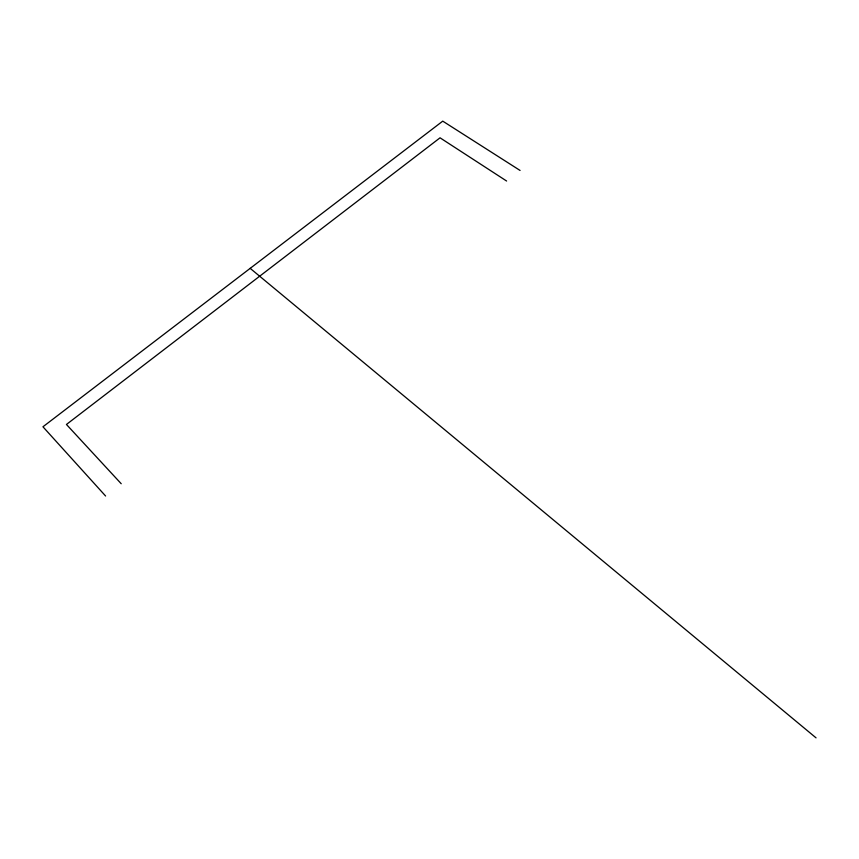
<?xml version="1.0" encoding="UTF-8"?>
<svg xmlns="http://www.w3.org/2000/svg" width="859" height="859" viewBox="0 0 859 859"><rect width="100%" height="100%" fill="white"/><g stroke="black" fill="none" stroke-linecap="round" stroke-linejoin="round"><path stroke-width="1.29" d="M520.071 170.447L442.75 121.14L42.95 426.783L105.593 496.008M506.606 181.024L440.044 137.816L66.444 424.464L121.216 483.735M250.184 268.352L816.05 737.86"/></g></svg>
